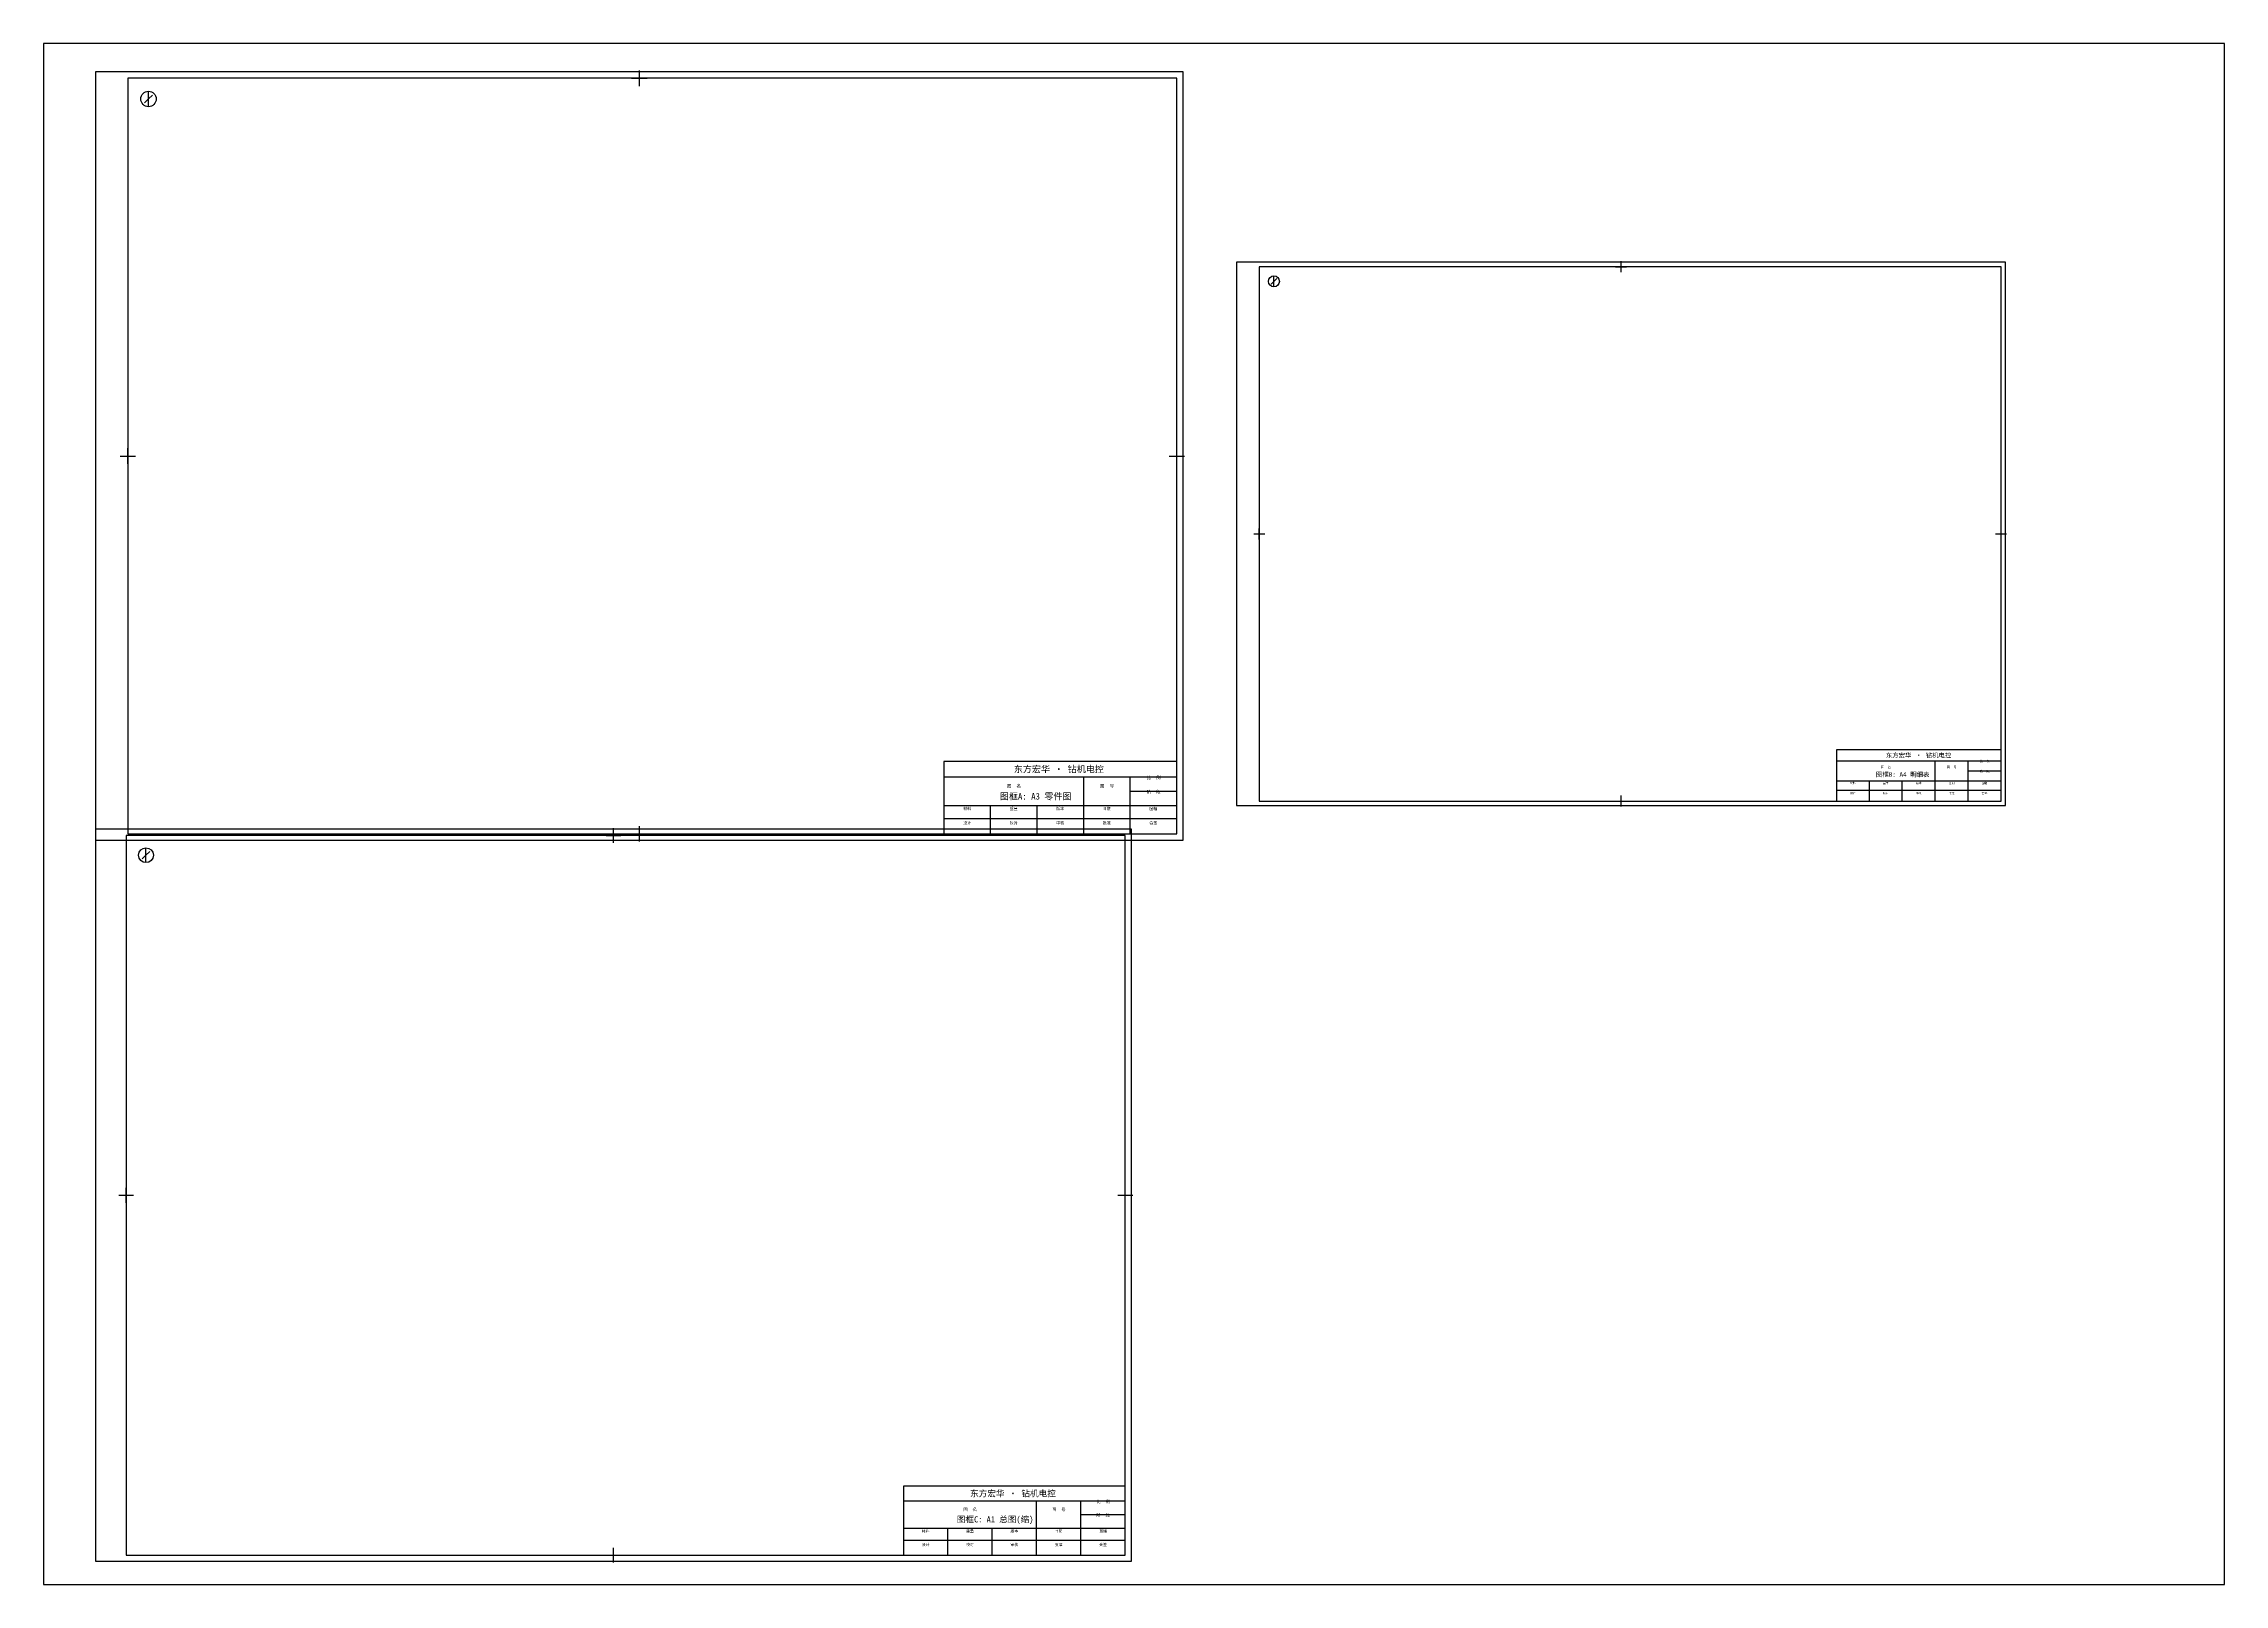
# Model space of a CAD drawing. Header units: metres. Extents: x 0 to 841, y 0 to 594.
import ezdxf

# ---------------------------------------------------------------- set-up
doc = ezdxf.new("R2010")
doc.units = ezdxf.units.M

# ---------------------------------------------------------------- blocks, each defined once
blk = doc.blocks.new('HH_FRAME_A1')
at = {"layer": 'HH_TITLE'}
for p, q in [((420.5, 584), (420.5, 596)), ((41, 574), (38, 571)), ((41, 568), (41, 580)), ((41, 574), (44, 577)), ((414.5, 590), (426.5, 590)), ((25, 292), (25, 304)), ((836, 292), (836, 304)), ((19, 298), (31, 298)), ((830, 298), (842, 298)), ((656, 50), (836, 50)), ((764, 28), (764, 50)), ((800, 28), (800, 50)), ((800, 39), (836, 39)), ((656, 28), (836, 28)), ((656, 18), (836, 18)), ((692, 18), (692, 28)), ((692, 6), (692, 18)), ((728, 18), (728, 28)), ((728, 6), (728, 18)), ((764, 18), (764, 28)), ((764, 6), (764, 18)), ((800, 18), (800, 28)), ((800, 6), (800, 18)), ((414.5, 6), (426.5, 6)), ((420.5, 0), (420.5, 12))]:
    blk.add_line(p, q, dxfattribs=at)
for points in [[(0, 1), (841, 1), (841, 595), (0, 595)], [(25, 6), (836, 6), (836, 590), (25, 590)], [(656, 6), (836, 6), (836, 62), (656, 62)]]:
    blk.add_lwpolyline(points, close=True, dxfattribs=at)
blk.add_circle((41, 574), 6, dxfattribs=at)
for s, height, p in [('东方宏华 · 钻机电控', 5, (710, 53.5)), ('比  例', 2.5, (812.6, 48.2)), ('图  名', 2.5, (704.6, 41.8)), ('图  号', 2.5, (776.6, 41.8)), ('阶  段', 2.5, (812.6, 37.2)), ('材料', 2.2, (670.8, 24.4)), ('重量', 2.2, (706.8, 24.4)), ('版本', 2.2, (742.8, 24.4)), ('日期', 2.2, (778.8, 24.4)), ('图幅', 2.2, (814.8, 24.4)), ('设计', 2.2, (670.8, 13.4)), ('校对', 2.2, (706.8, 13.4)), ('审核', 2.2, (742.8, 13.4)), ('批准', 2.2, (778.8, 13.4)), ('会签', 2.2, (814.8, 13.4))]:
    blk.add_text(s, height=height, dxfattribs=at).set_placement(p)
for tag, p, height in [('TITLE', (699.2, 32.5), 5), ('DWG_NO', (774.4, 33.2), 3.5), ('SCALE', (811.5, 43), 3), ('STAGE', (811.5, 32), 3), ('MATERIAL', (668, 19.1), 2.8), ('WEIGHT', (704, 19.1), 2.8), ('VERSION', (740, 19.1), 2.8), ('DATE', (776, 19.1), 2.8), ('SHEET', (812, 19.1), 2.8), ('DESIGN', (668, 8.1), 2.8), ('CHECKED', (704, 8.1), 2.8), ('REVIEWED', (740, 8.1), 2.8), ('APPROVED', (776, 8.1), 2.8), ('COUNTERSIGN', (812, 8.1), 2.8)]:
    blk.add_attdef(tag, p, '', height=height, dxfattribs=at)

msp = doc.modelspace()

# ---------------------------------------------------------------- linework, layer by layer
msp.add_lwpolyline([(0, 0), (841, 0), (841, 594), (0, 594), (0, 0)], close=True)

# ---------------------------------------------------------------- block references
for p, xscale, yscale, values in [((20, 286.35), 0.498812351543943, 0.498812351543943, {'TITLE': '图框A: A3 零件图'}), ((460, 299.89), 0.3527315914489311, 0.3527315914489311, {'TITLE': '图框B: A4 明细表'}), ((20, 8.43), 0.4750593824228028, 0.4750593824228028, {'TITLE': '图框C: A1 总图(缩)'})]:
    msp.add_blockref('HH_FRAME_A1', p, dxfattribs=dict(xscale=xscale, yscale=yscale)).add_auto_attribs(values)

doc.saveas('drawing.dxf')
